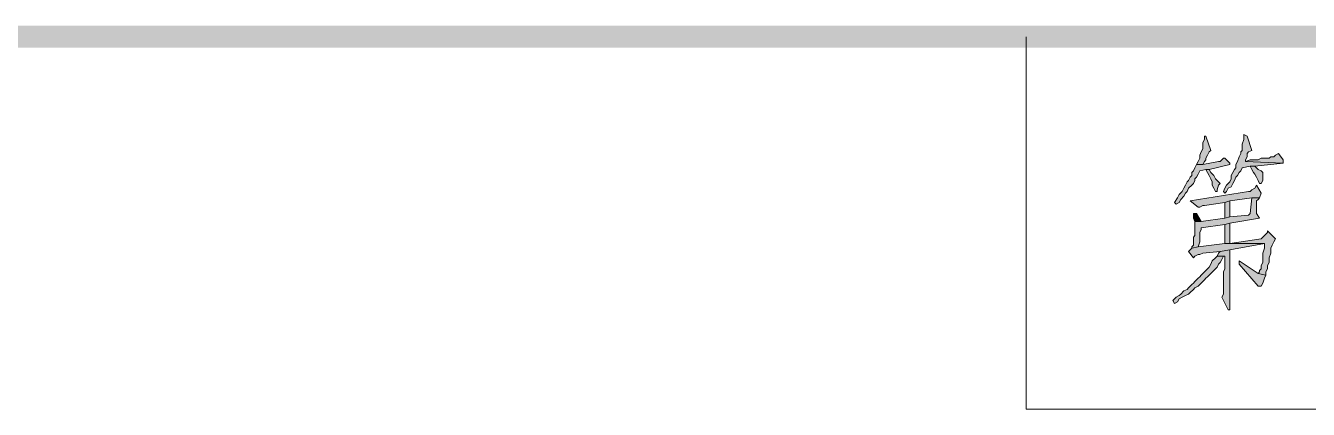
# Model space of a CAD drawing. Header units: millimetres. Extents: x 24 to 410, y 10 to 282.
# Drawn here: x 343.24 to 377.65, y 271.95 to 282.24 of the extents above; entities that cross this region are included whole.
import ezdxf

# ---------------------------------------------------------------- set-up
doc = ezdxf.new("R2010")
doc.units = ezdxf.units.MM

msp = doc.modelspace()

# ---------------------------------------------------------------- hatches: boundary and pattern name
h = msp.add_hatch(color=7)
h.dxf.hatch_style = 2
h.paths.add_polyline_path([(410.379333, 282.236333), (30.395333, 281.643667), (29.802667, 282.236333)])
h = msp.add_hatch(color=7)
h.dxf.hatch_style = 2
h.paths.add_polyline_path([(409.786667, 281.643667), (410.379333, 282.236333), (30.395333, 281.643667)])
h = msp.add_hatch(color=7)
h.dxf.hatch_style = 2
h.paths.add_polyline_path([(374.904, 279.273), (374.861667, 279.273), (374.861667, 279.188333), (374.819333, 279.103667), (374.819333, 278.934333), (374.777, 278.849667), (374.734667, 278.765), (374.734667, 278.680333), (374.692333, 278.595667), (374.65, 278.511), (374.819333, 278.511), (374.861667, 278.595667), (374.904, 278.638), (374.904, 278.680333), (374.946333, 278.765), (374.988667, 278.849667), (375.031, 278.892)])
h = msp.add_hatch(color=7)
h.dxf.hatch_style = 2
h.paths.add_polyline_path([(375.92, 279.315333), (375.92, 279.188333), (375.877667, 279.061333), (375.877667, 278.892), (375.835333, 278.849667), (375.835333, 278.807333), (375.793, 278.722667), (375.750667, 278.595667), (375.708333, 278.511), (375.708333, 278.426333), (375.666, 278.384), (375.623667, 278.299333), (375.581333, 278.214667), (375.581333, 278.13), (375.539, 278.045333), (375.454333, 277.960667), (375.412, 277.876), (375.369667, 277.791333), (375.412, 277.749), (375.454333, 277.791333), (375.496667, 277.876), (375.581333, 277.918333), (375.623667, 278.003), (375.666, 278.087667), (375.708333, 278.172333), (375.750667, 278.214667), (375.793, 278.299333), (375.835333, 278.341667), (375.877667, 278.426333), (376.089333, 278.468667), (376.216333, 278.468667), (376.978333, 278.553333), (375.962333, 278.595667), (375.962333, 278.638), (376.004667, 278.722667), (376.004667, 278.807333), (376.047, 278.849667), (376.131667, 278.892), (376.004667, 279.273)])
h = msp.add_hatch(color=7)
h.dxf.hatch_style = 2
h.paths.add_polyline_path([(376.851333, 278.807333), (376.766667, 278.765), (376.724333, 278.722667), (376.639667, 278.722667), (376.597333, 278.680333), (376.385667, 278.680333), (376.301, 278.638), (376.089333, 278.638), (375.962333, 278.595667), (376.978333, 278.553333), (376.978333, 278.638)])
h = msp.add_hatch(color=7)
h.dxf.hatch_style = 2
h.paths.add_polyline_path([(375.412, 278.680333), (375.369667, 278.680333), (375.285, 278.595667), (375.242667, 278.595667), (374.819333, 278.511), (374.65, 278.511), (374.607667, 278.426333), (374.565333, 278.341667), (374.523, 278.299333), (374.523, 278.214667), (374.480667, 278.172333), (374.438333, 278.087667), (374.396, 278.045333), (374.353667, 277.960667), (374.311333, 277.876), (374.269, 277.791333), (374.184333, 277.706667), (374.142, 277.622), (374.057333, 277.495), (374.099667, 277.452667), (374.184333, 277.495), (374.226667, 277.579667), (374.311333, 277.664333), (374.353667, 277.749), (374.396, 277.791333), (374.438333, 277.876), (374.523, 277.960667), (374.565333, 278.003), (374.607667, 278.087667), (374.607667, 278.13), (374.65, 278.172333), (374.692333, 278.257), (374.734667, 278.341667), (374.904, 278.384), (374.988667, 278.384), (375.539, 278.511), (375.539, 278.553333)])
h = msp.add_hatch(color=7)
h.dxf.hatch_style = 2
h.paths.add_polyline_path([(376.216333, 278.468667), (376.089333, 278.468667), (376.131667, 278.384), (376.174, 278.299333), (376.216333, 278.257), (376.258667, 278.172333), (376.301, 278.087667), (376.343333, 278.003), (376.385667, 278.003), (376.428, 278.087667), (376.428, 278.299333), (376.385667, 278.341667), (376.301, 278.384)])
h = msp.add_hatch(color=7)
h.dxf.hatch_style = 2
h.paths.add_polyline_path([(374.988667, 278.384), (374.904, 278.384), (374.946333, 278.299333), (374.988667, 278.214667), (375.031, 278.13), (375.073333, 278.045333), (375.073333, 277.960667), (375.115667, 277.876), (375.158, 277.791333), (375.200333, 277.791333), (375.200333, 277.833667), (375.242667, 277.960667), (375.285, 278.003), (375.242667, 278.045333), (375.200333, 278.087667), (375.158, 278.13), (375.115667, 278.214667), (375.031, 278.299333)])
h = msp.add_hatch(color=7)
h.dxf.hatch_style = 2
h.paths.add_polyline_path([(376.258667, 277.960667), (376.216333, 277.876), (376.131667, 277.833667), (376.089333, 277.791333), (376.047, 277.791333), (374.480667, 277.537333), (374.692333, 277.368), (374.734667, 277.368), (374.819333, 277.410333), (374.861667, 277.410333), (375.412, 277.495), (375.539, 277.537333), (376.131667, 277.622), (376.343333, 277.622), (376.385667, 277.749)])
h = msp.add_hatch(color=7)
h.dxf.hatch_style = 2
h.paths.add_polyline_path([(376.343333, 277.622), (376.131667, 277.622), (376.089333, 277.198667), (376.047, 277.156333), (375.539, 277.114), (375.412, 277.071667), (374.777, 276.987), (374.607667, 276.987), (374.607667, 276.902333), (374.607667, 276.606), (374.565333, 276.563667), (374.565333, 276.352), (374.523, 276.309667), (374.523, 276.267333), (374.692333, 276.309667), (374.734667, 276.436667), (374.734667, 276.690667), (374.777, 276.775333), (374.777, 276.817667), (375.412, 276.902333), (375.539, 276.944667), (376.343333, 277.071667), (376.258667, 277.198667), (376.258667, 277.537333), (376.301, 277.579667)])
h = msp.add_hatch(color=7)
h.dxf.hatch_style = 2
h.paths.add_polyline_path([(375.539, 277.537333), (375.412, 277.495), (375.412, 277.071667), (375.539, 277.114)])
h = msp.add_hatch(color=7)
h.dxf.hatch_style = 2
h.paths.add_polyline_path([(374.65, 277.198667), (374.565333, 277.198667), (374.565333, 277.156333), (374.565333, 277.071667), (374.607667, 276.987), (374.777, 276.987)])
h = msp.add_hatch(color=7)
h.dxf.hatch_style = 2
h.paths.add_polyline_path([(375.539, 276.944667), (375.412, 276.902333), (375.412, 276.394333), (375.539, 276.394333)])
h = msp.add_hatch(color=7)
h.dxf.hatch_style = 2
h.paths.add_polyline_path([(376.555, 276.733), (376.555, 276.690667), (376.470333, 276.606), (376.428, 276.563667), (376.385667, 276.521333), (375.539, 276.394333), (375.412, 276.394333), (376.470333, 276.394333), (376.470333, 276.267333), (376.428, 276.140333), (376.428, 275.886333), (376.385667, 275.801667), (376.385667, 275.717), (376.343333, 275.674667), (376.343333, 275.632333), (376.301, 275.59), (376.512667, 275.547667), (376.512667, 275.632333), (376.555, 275.717), (376.555, 275.801667), (376.597333, 275.886333), (376.597333, 276.013333), (376.639667, 276.140333), (376.639667, 276.225), (376.639667, 276.267333), (376.682, 276.352), (376.724333, 276.436667), (376.766667, 276.521333)])
h = msp.add_hatch(color=7)
h.dxf.hatch_style = 2
h.paths.add_polyline_path([(375.412, 276.394333), (374.692333, 276.309667), (374.523, 276.267333), (374.438333, 276.182667), (374.565333, 276.013333), (374.607667, 276.055667), (374.692333, 276.098), (374.734667, 276.098), (374.819333, 276.140333), (375.285, 276.182667), (375.539, 276.225), (376.470333, 276.394333)])
h = msp.add_hatch(color=7)
h.dxf.hatch_style = 2
h.paths.add_polyline_path([(375.200333, 276.055667), (375.158, 276.013333), (375.073333, 275.928667), (375.031, 275.844), (374.988667, 275.759333), (374.904, 275.674667), (374.861667, 275.632333), (374.819333, 275.59), (374.777, 275.547667), (374.734667, 275.505333), (374.692333, 275.463), (374.607667, 275.378333), (374.565333, 275.336), (374.523, 275.293667), (374.438333, 275.209), (374.396, 275.166667), (374.311333, 275.124333), (374.226667, 275.039667), (374.184333, 274.997333), (374.099667, 274.955), (374.015, 274.870333), (374.057333, 274.785667), (374.142, 274.828), (374.184333, 274.912667), (374.269, 274.955), (374.353667, 274.997333), (374.438333, 275.039667), (374.480667, 275.082), (374.565333, 275.166667), (374.607667, 275.209), (374.692333, 275.251333), (374.734667, 275.293667), (374.777, 275.336), (374.861667, 275.420667), (374.904, 275.463), (374.946333, 275.505333), (374.988667, 275.547667), (375.031, 275.59), (375.115667, 275.674667), (375.200333, 275.759333), (375.242667, 275.844), (375.285, 275.886333), (375.327333, 275.971), (375.369667, 276.055667), (375.412, 276.055667)])
h = msp.add_hatch(color=7)
h.dxf.hatch_style = 2
h.paths.add_polyline_path([(375.539, 276.225), (375.285, 276.182667), (375.242667, 276.140333), (375.200333, 276.055667), (375.412, 276.055667), (375.412, 276.013333), (375.412, 275.717), (375.369667, 275.632333), (375.369667, 275.039667), (375.327333, 274.955), (375.496667, 274.616333), (375.539, 274.616333), (375.539, 275.082)])
h = msp.add_hatch(color=7)
h.dxf.hatch_style = 2
h.paths.add_polyline_path([(375.793, 275.928667), (375.793, 275.844), (376.301, 275.251333), (376.385667, 275.251333), (376.428, 275.336), (376.470333, 275.463), (376.512667, 275.547667), (376.301, 275.59)])

# ---------------------------------------------------------------- linework, layer by layer
at = {"color": 7, "lineweight": 0}
msp.add_lwpolyline([(370.078, 281.94), (370.078, 271.949333), (390.101667, 271.949333)], dxfattribs=at)
for points in [[(374.904, 279.273), (374.861667, 279.273), (374.861667, 279.188333), (374.819333, 279.103667), (374.819333, 278.934333), (374.777, 278.849667), (374.734667, 278.765), (374.734667, 278.680333), (374.692333, 278.595667), (374.65, 278.511), (374.819333, 278.511), (374.861667, 278.595667), (374.904, 278.638), (374.904, 278.680333), (374.946333, 278.765), (374.988667, 278.849667), (375.031, 278.892)], [(375.92, 279.315333), (375.92, 279.188333), (375.877667, 279.061333), (375.877667, 278.892), (375.835333, 278.849667), (375.835333, 278.807333), (375.793, 278.722667), (375.750667, 278.595667), (375.708333, 278.511), (375.708333, 278.426333), (375.666, 278.384), (375.623667, 278.299333), (375.581333, 278.214667), (375.581333, 278.13), (375.539, 278.045333), (375.454333, 277.960667), (375.412, 277.876), (375.369667, 277.791333), (375.412, 277.749), (375.454333, 277.791333), (375.496667, 277.876), (375.581333, 277.918333), (375.623667, 278.003), (375.666, 278.087667), (375.708333, 278.172333), (375.750667, 278.214667), (375.793, 278.299333), (375.835333, 278.341667), (375.877667, 278.426333), (376.089333, 278.468667), (376.216333, 278.468667), (376.978333, 278.553333), (375.962333, 278.595667), (375.962333, 278.638), (376.004667, 278.722667), (376.004667, 278.807333), (376.047, 278.849667), (376.131667, 278.892), (376.004667, 279.273)], [(376.851333, 278.807333), (376.766667, 278.765), (376.724333, 278.722667), (376.639667, 278.722667), (376.597333, 278.680333), (376.385667, 278.680333), (376.301, 278.638), (376.089333, 278.638), (375.962333, 278.595667), (376.978333, 278.553333), (376.978333, 278.638)], [(375.412, 278.680333), (375.369667, 278.680333), (375.285, 278.595667), (375.242667, 278.595667), (374.819333, 278.511), (374.65, 278.511), (374.607667, 278.426333), (374.565333, 278.341667), (374.523, 278.299333), (374.523, 278.214667), (374.480667, 278.172333), (374.438333, 278.087667), (374.396, 278.045333), (374.353667, 277.960667), (374.311333, 277.876), (374.269, 277.791333), (374.184333, 277.706667), (374.142, 277.622), (374.057333, 277.495), (374.099667, 277.452667), (374.184333, 277.495), (374.226667, 277.579667), (374.311333, 277.664333), (374.353667, 277.749), (374.396, 277.791333), (374.438333, 277.876), (374.523, 277.960667), (374.565333, 278.003), (374.607667, 278.087667), (374.607667, 278.13), (374.65, 278.172333), (374.692333, 278.257), (374.734667, 278.341667), (374.904, 278.384), (374.988667, 278.384), (375.539, 278.511), (375.539, 278.553333)], [(376.216333, 278.468667), (376.089333, 278.468667), (376.131667, 278.384), (376.174, 278.299333), (376.216333, 278.257), (376.258667, 278.172333), (376.301, 278.087667), (376.343333, 278.003), (376.385667, 278.003), (376.428, 278.087667), (376.428, 278.299333), (376.385667, 278.341667), (376.301, 278.384)], [(374.988667, 278.384), (374.904, 278.384), (374.946333, 278.299333), (374.988667, 278.214667), (375.031, 278.13), (375.073333, 278.045333), (375.073333, 277.960667), (375.115667, 277.876), (375.158, 277.791333), (375.200333, 277.791333), (375.200333, 277.833667), (375.242667, 277.960667), (375.285, 278.003), (375.242667, 278.045333), (375.200333, 278.087667), (375.158, 278.13), (375.115667, 278.214667), (375.031, 278.299333)], [(376.258667, 277.960667), (376.216333, 277.876), (376.131667, 277.833667), (376.089333, 277.791333), (376.047, 277.791333), (374.480667, 277.537333), (374.692333, 277.368), (374.734667, 277.368), (374.819333, 277.410333), (374.861667, 277.410333), (375.412, 277.495), (375.539, 277.537333), (376.131667, 277.622), (376.343333, 277.622), (376.385667, 277.749)], [(376.343333, 277.622), (376.131667, 277.622), (376.089333, 277.198667), (376.047, 277.156333), (375.539, 277.114), (375.412, 277.071667), (374.777, 276.987), (374.607667, 276.987), (374.607667, 276.902333), (374.607667, 276.606), (374.565333, 276.563667), (374.565333, 276.352), (374.523, 276.309667), (374.523, 276.267333), (374.692333, 276.309667), (374.734667, 276.436667), (374.734667, 276.690667), (374.777, 276.775333), (374.777, 276.817667), (375.412, 276.902333), (375.539, 276.944667), (376.343333, 277.071667), (376.258667, 277.198667), (376.258667, 277.537333), (376.301, 277.579667)], [(375.539, 277.537333), (375.412, 277.495), (375.412, 277.071667), (375.539, 277.114)], [(374.65, 277.198667), (374.565333, 277.198667), (374.565333, 277.156333), (374.565333, 277.071667), (374.607667, 276.987), (374.777, 276.987)], [(375.539, 276.944667), (375.412, 276.902333), (375.412, 276.394333), (375.539, 276.394333)], [(376.555, 276.733), (376.555, 276.690667), (376.470333, 276.606), (376.428, 276.563667), (376.385667, 276.521333), (375.539, 276.394333), (375.412, 276.394333), (376.470333, 276.394333), (376.470333, 276.267333), (376.428, 276.140333), (376.428, 275.886333), (376.385667, 275.801667), (376.385667, 275.717), (376.343333, 275.674667), (376.343333, 275.632333), (376.301, 275.59), (376.512667, 275.547667), (376.512667, 275.632333), (376.555, 275.717), (376.555, 275.801667), (376.597333, 275.886333), (376.597333, 276.013333), (376.639667, 276.140333), (376.639667, 276.225), (376.639667, 276.267333), (376.682, 276.352), (376.724333, 276.436667), (376.766667, 276.521333)], [(375.412, 276.394333), (374.692333, 276.309667), (374.523, 276.267333), (374.438333, 276.182667), (374.565333, 276.013333), (374.607667, 276.055667), (374.692333, 276.098), (374.734667, 276.098), (374.819333, 276.140333), (375.285, 276.182667), (375.539, 276.225), (376.470333, 276.394333)], [(375.200333, 276.055667), (375.158, 276.013333), (375.073333, 275.928667), (375.031, 275.844), (374.988667, 275.759333), (374.904, 275.674667), (374.861667, 275.632333), (374.819333, 275.59), (374.777, 275.547667), (374.734667, 275.505333), (374.692333, 275.463), (374.607667, 275.378333), (374.565333, 275.336), (374.523, 275.293667), (374.438333, 275.209), (374.396, 275.166667), (374.311333, 275.124333), (374.226667, 275.039667), (374.184333, 274.997333), (374.099667, 274.955), (374.015, 274.870333), (374.057333, 274.785667), (374.142, 274.828), (374.184333, 274.912667), (374.269, 274.955), (374.353667, 274.997333), (374.438333, 275.039667), (374.480667, 275.082), (374.565333, 275.166667), (374.607667, 275.209), (374.692333, 275.251333), (374.734667, 275.293667), (374.777, 275.336), (374.861667, 275.420667), (374.904, 275.463), (374.946333, 275.505333), (374.988667, 275.547667), (375.031, 275.59), (375.115667, 275.674667), (375.200333, 275.759333), (375.242667, 275.844), (375.285, 275.886333), (375.327333, 275.971), (375.369667, 276.055667), (375.412, 276.055667)], [(375.539, 276.225), (375.285, 276.182667), (375.242667, 276.140333), (375.200333, 276.055667), (375.412, 276.055667), (375.412, 276.013333), (375.412, 275.717), (375.369667, 275.632333), (375.369667, 275.039667), (375.327333, 274.955), (375.496667, 274.616333), (375.539, 274.616333), (375.539, 275.082)], [(375.793, 275.928667), (375.793, 275.844), (376.301, 275.251333), (376.385667, 275.251333), (376.428, 275.336), (376.470333, 275.463), (376.512667, 275.547667), (376.301, 275.59)]]:
    msp.add_lwpolyline(points, close=True, dxfattribs=at)

doc.saveas('drawing.dxf')
